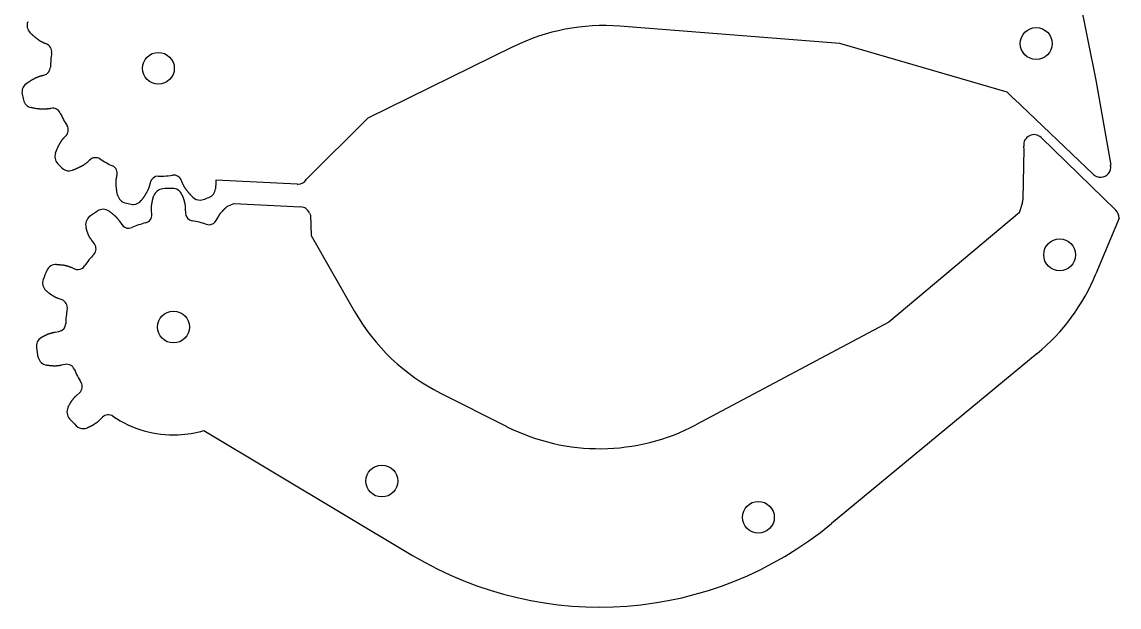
# Model space of a CAD drawing. Header units: millimetres. Extents: x 46 to 161, y 91 to 514.
# Drawn here: x 54.4 to 161.2, y 193.2 to 250.2 of the extents above; entities that cross this region are included whole.
import ezdxf

# ---------------------------------------------------------------- set-up
doc = ezdxf.new("R2010")
doc.units = ezdxf.units.MM

msp = doc.modelspace()

# ---------------------------------------------------------------- linework, layer by layer
at = {"color": 7, "linetype": 'Continuous', "lineweight": 25}
for p, q in [((157.23, 252.8), (158.89, 244.5)), ((55.18, 249.1), (55.15, 249.13)), ((55.21, 249.07), (55.18, 249.1)), ((55.24, 249.04), (55.21, 249.07)), ((55.26, 249.01), (55.24, 249.04)), ((55.29, 248.98), (55.26, 249.01)), ((55.32, 248.96), (55.29, 248.98)), ((55.35, 248.93), (55.32, 248.96)), ((55.38, 248.9), (55.35, 248.93)), ((55.41, 248.87), (55.38, 248.9)), ((55.44, 248.84), (55.41, 248.87)), ((55.47, 248.82), (55.44, 248.84)), ((55.5, 248.79), (55.47, 248.82)), ((55.53, 248.76), (55.5, 248.79)), ((55.56, 248.73), (55.53, 248.76)), ((55.59, 248.71), (55.56, 248.73)), ((55.63, 248.68), (55.59, 248.71)), ((55.66, 248.66), (55.63, 248.68)), ((55.69, 248.63), (55.66, 248.66)), ((55.72, 248.6), (55.69, 248.63)), ((55.75, 248.58), (55.72, 248.6)), ((55.78, 248.55), (55.75, 248.58)), ((55.82, 248.53), (55.78, 248.55)), ((55.85, 248.5), (55.82, 248.53)), ((55.88, 248.48), (55.85, 248.5)), ((55.91, 248.45), (55.88, 248.48)), ((55.95, 248.43), (55.91, 248.45)), ((55.98, 248.41), (55.95, 248.43)), ((56.01, 248.38), (55.98, 248.41)), ((56.05, 248.36), (56.01, 248.38)), ((56.08, 248.34), (56.05, 248.36)), ((56.12, 248.32), (56.08, 248.34)), ((56.15, 248.29), (56.12, 248.32)), ((56.19, 248.27), (56.15, 248.29)), ((56.22, 248.25), (56.19, 248.27)), ((56.26, 248.23), (56.22, 248.25)), ((56.29, 248.21), (56.26, 248.23)), ((56.33, 248.19), (56.29, 248.21)), ((56.37, 248.17), (56.33, 248.19)), ((56.4, 248.16), (56.37, 248.17)), ((56.44, 248.14), (56.4, 248.16)), ((56.48, 248.12), (56.44, 248.14)), ((56.51, 248.1), (56.48, 248.12)), ((56.55, 248.09), (56.51, 248.1)), ((56.59, 248.07), (56.55, 248.09)), ((56.63, 248.06), (56.59, 248.07)), ((56.66, 248.04), (56.63, 248.06)), ((56.7, 248.03), (56.66, 248.04)), ((56.74, 248.01), (56.7, 248.03)), ((55.37, 244.53), (55.41, 244.55)), ((55.41, 244.55), (55.44, 244.57)), ((55.44, 244.57), (55.48, 244.59)), ((55.48, 244.59), (55.51, 244.61)), ((55.51, 244.61), (55.55, 244.63)), ((55.55, 244.63), (55.59, 244.65)), ((55.59, 244.65), (55.62, 244.67)), ((55.62, 244.67), (55.66, 244.69)), ((55.66, 244.69), (55.69, 244.71)), ((55.69, 244.71), (55.73, 244.73)), ((55.73, 244.73), (55.77, 244.74)), ((55.77, 244.74), (55.81, 244.76)), ((55.81, 244.76), (55.84, 244.78)), ((55.84, 244.78), (55.88, 244.79)), ((55.88, 244.79), (55.92, 244.81)), ((55.92, 244.81), (55.96, 244.82)), ((55.96, 244.82), (55.99, 244.84)), ((55.99, 244.84), (56.03, 244.85)), ((56.03, 244.85), (56.07, 244.86)), ((56.07, 244.86), (56.11, 244.88)), ((56.11, 244.88), (56.15, 244.89)), ((56.15, 244.89), (56.19, 244.9)), ((56.19, 244.9), (56.23, 244.91)), ((56.23, 244.91), (56.27, 244.92)), ((56.27, 244.92), (56.31, 244.93)), ((56.31, 244.93), (56.35, 244.94)), ((56.35, 244.94), (56.39, 244.95)), ((56.39, 244.95), (56.43, 244.96)), ((56.43, 244.96), (56.47, 244.97)), ((56.47, 244.97), (56.51, 244.98)), ((54.76, 244.12), (54.79, 244.14)), ((54.79, 244.14), (54.83, 244.17)), ((54.83, 244.17), (54.86, 244.19)), ((54.86, 244.19), (54.89, 244.22)), ((54.89, 244.22), (54.93, 244.24)), ((54.93, 244.24), (54.96, 244.27)), ((54.96, 244.27), (54.99, 244.29)), ((54.99, 244.29), (55.03, 244.31)), ((55.03, 244.31), (55.06, 244.33)), ((55.06, 244.33), (55.09, 244.36)), ((55.09, 244.36), (55.13, 244.38)), ((55.13, 244.38), (55.16, 244.4)), ((55.16, 244.4), (55.2, 244.42)), ((55.2, 244.42), (55.23, 244.45)), ((55.23, 244.45), (55.27, 244.47)), ((55.27, 244.47), (55.3, 244.49)), ((55.3, 244.49), (55.34, 244.51)), ((55.34, 244.51), (55.37, 244.53)), ((158.89, 244.5), (160.34, 236.2)), ((158.66, 235.3), (150.92, 242.69)), ((55.29, 241.81), (55.25, 241.82)), ((55.33, 241.8), (55.29, 241.81)), ((55.37, 241.79), (55.33, 241.8)), ((55.41, 241.78), (55.37, 241.79)), ((55.45, 241.77), (55.41, 241.78)), ((55.49, 241.76), (55.45, 241.77)), ((55.53, 241.76), (55.49, 241.76)), ((55.57, 241.75), (55.53, 241.76)), ((55.61, 241.74), (55.57, 241.75)), ((55.65, 241.73), (55.61, 241.74)), ((55.69, 241.73), (55.65, 241.73)), ((55.73, 241.72), (55.69, 241.73)), ((55.77, 241.71), (55.73, 241.72)), ((55.81, 241.71), (55.77, 241.71)), ((55.85, 241.7), (55.81, 241.71)), ((55.89, 241.7), (55.85, 241.7)), ((55.93, 241.69), (55.89, 241.7)), ((55.97, 241.69), (55.93, 241.69)), ((56.01, 241.68), (55.97, 241.69)), ((56.05, 241.68), (56.01, 241.68)), ((56.09, 241.67), (56.05, 241.68)), ((56.14, 241.67), (56.09, 241.67)), ((56.18, 241.67), (56.14, 241.67)), ((56.22, 241.66), (56.18, 241.67)), ((56.26, 241.66), (56.22, 241.66)), ((56.3, 241.66), (56.26, 241.66)), ((56.34, 241.66), (56.3, 241.66)), ((56.38, 241.66), (56.34, 241.66)), ((56.42, 241.65), (56.38, 241.66)), ((56.46, 241.65), (56.42, 241.65)), ((56.5, 241.65), (56.46, 241.65)), ((56.54, 241.66), (56.5, 241.65)), ((56.58, 241.66), (56.54, 241.66)), ((56.63, 241.66), (56.58, 241.66)), ((56.67, 241.66), (56.63, 241.66)), ((56.71, 241.66), (56.67, 241.66)), ((56.75, 241.67), (56.71, 241.66)), ((56.79, 241.67), (56.75, 241.67)), ((56.83, 241.68), (56.79, 241.67)), ((56.87, 241.68), (56.83, 241.68)), ((56.91, 241.69), (56.87, 241.68)), ((56.95, 241.69), (56.91, 241.69)), ((56.99, 241.7), (56.95, 241.69)), ((57.03, 241.71), (56.99, 241.7)), ((57.07, 241.71), (57.03, 241.71)), ((57.11, 241.72), (57.07, 241.71)), ((57.15, 241.73), (57.11, 241.72)), ((57.19, 241.74), (57.15, 241.73)), ((57.94, 238.11), (57.96, 238.14)), ((57.96, 238.14), (57.98, 238.18)), ((57.98, 238.18), (58, 238.21)), ((58, 238.21), (58.02, 238.25)), ((58.02, 238.25), (58.04, 238.29)), ((58.04, 238.29), (58.06, 238.32)), ((58.06, 238.32), (58.08, 238.36)), ((58.08, 238.36), (58.1, 238.39)), ((58.1, 238.39), (58.12, 238.43)), ((58.12, 238.43), (58.14, 238.46)), ((58.14, 238.46), (58.16, 238.49)), ((58.16, 238.49), (58.19, 238.53)), ((58.19, 238.53), (58.21, 238.56)), ((58.21, 238.56), (58.23, 238.6)), ((58.23, 238.6), (58.26, 238.63)), ((58.26, 238.63), (58.28, 238.66)), ((58.28, 238.66), (58.31, 238.69)), ((58.31, 238.69), (58.33, 238.73)), ((58.33, 238.73), (58.36, 238.76)), ((58.36, 238.76), (58.38, 238.79)), ((58.38, 238.79), (58.41, 238.82)), ((58.41, 238.82), (58.44, 238.85)), ((58.44, 238.85), (58.46, 238.88)), ((58.46, 238.88), (58.49, 238.91)), ((58.49, 238.91), (58.52, 238.94)), ((58.52, 238.94), (58.55, 238.97)), ((58.55, 238.97), (58.58, 239)), ((58.58, 239), (58.61, 239.03)), ((58.61, 239.03), (58.63, 239.06)), ((153.57, 238.89), (160.85, 231.83)), ((57.63, 237.39), (57.65, 237.43)), ((57.65, 237.43), (57.66, 237.47)), ((57.66, 237.47), (57.67, 237.51)), ((57.67, 237.51), (57.69, 237.55)), ((57.69, 237.55), (57.7, 237.58)), ((57.7, 237.58), (57.72, 237.62)), ((57.72, 237.62), (57.73, 237.66)), ((57.73, 237.66), (57.75, 237.7)), ((57.75, 237.7), (57.77, 237.73)), ((57.77, 237.73), (57.78, 237.77)), ((57.78, 237.77), (57.8, 237.81)), ((57.8, 237.81), (57.82, 237.85)), ((57.82, 237.85), (57.83, 237.88)), ((57.83, 237.88), (57.85, 237.92)), ((57.85, 237.92), (57.87, 237.96)), ((57.87, 237.96), (57.88, 238)), ((57.88, 238), (57.9, 238.03)), ((57.9, 238.03), (57.92, 238.07)), ((57.92, 238.07), (57.94, 238.11)), ((151.81, 232.9), (151.91, 237.79)), ((59.97, 236), (59.93, 235.98)), ((60, 236.02), (59.97, 236)), ((60.04, 236.04), (60, 236.02)), ((60.07, 236.06), (60.04, 236.04)), ((60.11, 236.07), (60.07, 236.06)), ((60.15, 236.09), (60.11, 236.07)), ((60.18, 236.11), (60.15, 236.09)), ((60.22, 236.13), (60.18, 236.11)), ((60.25, 236.15), (60.22, 236.13)), ((60.29, 236.17), (60.25, 236.15)), ((60.32, 236.19), (60.29, 236.17)), ((60.36, 236.22), (60.32, 236.19)), ((60.39, 236.24), (60.36, 236.22)), ((60.43, 236.26), (60.39, 236.24)), ((60.46, 236.28), (60.43, 236.26)), ((60.5, 236.31), (60.46, 236.28)), ((60.53, 236.33), (60.5, 236.31)), ((60.56, 236.35), (60.53, 236.33)), ((60.6, 236.38), (60.56, 236.35)), ((60.63, 236.4), (60.6, 236.38)), ((60.66, 236.43), (60.63, 236.4)), ((60.69, 236.45), (60.66, 236.43)), ((60.72, 236.48), (60.69, 236.45)), ((60.75, 236.51), (60.72, 236.48)), ((60.79, 236.53), (60.75, 236.51)), ((60.82, 236.56), (60.79, 236.53)), ((60.85, 236.59), (60.82, 236.56)), ((60.88, 236.62), (60.85, 236.59)), ((60.9, 236.65), (60.88, 236.62)), ((60.93, 236.67), (60.9, 236.65)), ((60.96, 236.7), (60.93, 236.67)), ((59.32, 235.73), (59.29, 235.72)), ((59.36, 235.75), (59.32, 235.73)), ((59.4, 235.76), (59.36, 235.75)), ((59.44, 235.77), (59.4, 235.76)), ((59.48, 235.79), (59.44, 235.77)), ((59.52, 235.8), (59.48, 235.79)), ((59.55, 235.82), (59.52, 235.8)), ((59.59, 235.83), (59.55, 235.82)), ((59.63, 235.85), (59.59, 235.83)), ((59.67, 235.87), (59.63, 235.85)), ((59.7, 235.88), (59.67, 235.87)), ((59.74, 235.9), (59.7, 235.88)), ((59.78, 235.91), (59.74, 235.9)), ((59.82, 235.93), (59.78, 235.91)), ((59.85, 235.95), (59.82, 235.93)), ((59.89, 235.97), (59.85, 235.95)), ((59.93, 235.98), (59.89, 235.97)), ((63.56, 234.91), (63.57, 234.95)), ((63.57, 234.95), (63.58, 234.99)), ((63.58, 235.03), (63.59, 235.07)), ((63.58, 234.99), (63.58, 235.03)), ((63.59, 235.07), (63.6, 235.11)), ((63.6, 235.11), (63.61, 235.15)), ((63.61, 235.15), (63.62, 235.19)), ((63.62, 235.19), (63.63, 235.23)), ((63.53, 234.54), (63.54, 234.58)), ((63.53, 234.5), (63.53, 234.54)), ((63.53, 234.46), (63.53, 234.5)), ((63.53, 234.42), (63.53, 234.46)), ((63.53, 234.38), (63.53, 234.42)), ((63.54, 234.34), (63.53, 234.38)), ((63.54, 234.7), (63.55, 234.74)), ((63.54, 234.66), (63.54, 234.7)), ((63.54, 234.62), (63.54, 234.66)), ((63.54, 234.58), (63.54, 234.62)), ((63.54, 234.3), (63.54, 234.34)), ((63.54, 234.25), (63.54, 234.3)), ((63.54, 234.21), (63.54, 234.25)), ((63.55, 234.17), (63.54, 234.21)), ((63.55, 234.83), (63.56, 234.87)), ((63.55, 234.79), (63.55, 234.83)), ((63.55, 234.74), (63.55, 234.79)), ((63.55, 234.13), (63.55, 234.17)), ((63.55, 234.09), (63.55, 234.13)), ((63.56, 234.05), (63.55, 234.09)), ((63.56, 234.87), (63.56, 234.91)), ((63.56, 234.01), (63.56, 234.05)), ((63.56, 233.97), (63.56, 234.01)), ((63.57, 233.93), (63.56, 233.97)), ((63.57, 233.89), (63.57, 233.93)), ((63.58, 233.85), (63.57, 233.89)), ((66.66, 233.88), (66.65, 233.84)), ((66.68, 233.92), (66.66, 233.88)), ((66.7, 233.96), (66.68, 233.92)), ((66.71, 234), (66.7, 233.96)), ((66.72, 234.03), (66.71, 234)), ((66.74, 234.07), (66.72, 234.03)), ((66.75, 234.11), (66.74, 234.07)), ((66.76, 234.15), (66.75, 234.11)), ((66.78, 234.19), (66.76, 234.15)), ((66.79, 234.23), (66.78, 234.19)), ((66.8, 234.27), (66.79, 234.23)), ((66.81, 234.31), (66.8, 234.27)), ((66.82, 234.35), (66.81, 234.31)), ((66.83, 234.39), (66.82, 234.35)), ((66.84, 234.43), (66.83, 234.39)), ((66.85, 234.47), (66.84, 234.43)), ((66.86, 234.51), (66.85, 234.47)), ((69.91, 234.67), (69.9, 234.71)), ((69.92, 234.63), (69.91, 234.67)), ((69.94, 234.59), (69.92, 234.63)), ((69.95, 234.55), (69.94, 234.59)), ((69.97, 234.51), (69.95, 234.55)), ((69.98, 234.48), (69.97, 234.51)), ((70, 234.44), (69.98, 234.48)), ((70.02, 234.4), (70, 234.44)), ((70.03, 234.36), (70.02, 234.4)), ((70.05, 234.33), (70.03, 234.36)), ((70.07, 234.29), (70.05, 234.33)), ((70.09, 234.25), (70.07, 234.29)), ((70.11, 234.22), (70.09, 234.25)), ((70.13, 234.18), (70.11, 234.22)), ((70.15, 234.15), (70.13, 234.18)), ((70.17, 234.11), (70.15, 234.15)), ((70.19, 234.08), (70.17, 234.11)), ((70.21, 234.04), (70.19, 234.08)), ((70.23, 234.01), (70.21, 234.04)), ((70.26, 233.97), (70.23, 234.01)), ((70.28, 233.94), (70.26, 233.97)), ((70.3, 233.91), (70.28, 233.94)), ((70.33, 233.87), (70.3, 233.91)), ((70.35, 233.84), (70.33, 233.87)), ((73.21, 233.95), (73.2, 233.91)), ((73.22, 234.07), (73.21, 234.03)), ((73.21, 234.03), (73.21, 233.99)), ((73.21, 233.99), (73.21, 233.95)), ((73.23, 234.24), (73.22, 234.2)), ((73.22, 234.2), (73.22, 234.15)), ((73.22, 234.15), (73.22, 234.11)), ((73.22, 234.11), (73.22, 234.07)), ((81.15, 234.35), (73.23, 234.75)), ((73.23, 234.75), (73.23, 234.73)), ((73.23, 234.73), (73.23, 234.69)), ((73.23, 234.69), (73.23, 234.65)), ((73.23, 234.65), (73.23, 234.6)), ((73.23, 234.6), (73.23, 234.56)), ((73.23, 234.56), (73.23, 234.52)), ((73.23, 234.52), (73.23, 234.48)), ((73.23, 234.48), (73.23, 234.44)), ((73.23, 234.44), (73.23, 234.4)), ((73.23, 234.4), (73.23, 234.36)), ((73.23, 234.36), (73.23, 234.32)), ((73.23, 234.32), (73.23, 234.28)), ((73.23, 234.28), (73.23, 234.24)), ((63.59, 233.81), (63.58, 233.85)), ((63.59, 233.77), (63.59, 233.81)), ((63.6, 233.73), (63.59, 233.77)), ((63.6, 233.69), (63.6, 233.73)), ((63.61, 233.65), (63.6, 233.69)), ((63.62, 233.61), (63.61, 233.65)), ((63.62, 233.57), (63.62, 233.61)), ((63.63, 233.53), (63.62, 233.57)), ((63.64, 233.49), (63.63, 233.53)), ((63.65, 233.44), (63.64, 233.49)), ((63.66, 233.4), (63.65, 233.44)), ((63.66, 233.36), (63.66, 233.4)), ((63.67, 233.32), (63.66, 233.36)), ((63.68, 233.29), (63.67, 233.32)), ((66, 232.8), (65.98, 232.77)), ((66.03, 232.84), (66, 232.8)), ((66.05, 232.87), (66.03, 232.84)), ((66.08, 232.9), (66.05, 232.87)), ((66.1, 232.93), (66.08, 232.9)), ((66.13, 232.97), (66.1, 232.93)), ((66.15, 233), (66.13, 232.97)), ((66.17, 233.03), (66.15, 233)), ((66.2, 233.07), (66.17, 233.03)), ((66.22, 233.1), (66.2, 233.07)), ((66.24, 233.13), (66.22, 233.1)), ((66.27, 233.17), (66.24, 233.13)), ((66.29, 233.2), (66.27, 233.17)), ((66.31, 233.24), (66.29, 233.2)), ((66.33, 233.27), (66.31, 233.24)), ((66.35, 233.31), (66.33, 233.27)), ((66.38, 233.34), (66.35, 233.31)), ((66.4, 233.38), (66.38, 233.34)), ((66.42, 233.41), (66.4, 233.38)), ((66.44, 233.45), (66.42, 233.41)), ((66.46, 233.48), (66.44, 233.45)), ((66.48, 233.52), (66.46, 233.48)), ((66.5, 233.55), (66.48, 233.52)), ((66.52, 233.59), (66.5, 233.55)), ((66.54, 233.62), (66.52, 233.59)), ((66.56, 233.66), (66.54, 233.62)), ((66.58, 233.7), (66.56, 233.66)), ((66.6, 233.73), (66.58, 233.7)), ((66.61, 233.77), (66.6, 233.73)), ((66.63, 233.81), (66.61, 233.77)), ((66.65, 233.84), (66.63, 233.81)), ((67.07, 232.76), (67.08, 232.8)), ((67.08, 232.8), (67.09, 232.83)), ((67.09, 232.83), (67.1, 232.87)), ((67.1, 232.87), (67.11, 232.9)), ((67.11, 232.94), (67.12, 232.97)), ((67.11, 232.9), (67.11, 232.94)), ((67.12, 232.97), (67.13, 233.01)), ((67.13, 233.01), (67.14, 233.04)), ((67.14, 233.04), (67.15, 233.08)), ((67.15, 233.08), (67.16, 233.11)), ((67.16, 233.11), (67.17, 233.14)), ((67.17, 233.14), (67.18, 233.18)), ((67.18, 233.18), (67.19, 233.21)), ((69.94, 233.33), (69.96, 233.3)), ((69.96, 233.3), (69.97, 233.27)), ((69.97, 233.27), (69.98, 233.23)), ((69.98, 233.23), (70, 233.2)), ((70, 233.2), (70.01, 233.17)), ((70.01, 233.17), (70.02, 233.13)), ((70.02, 233.13), (70.03, 233.1)), ((70.03, 233.1), (70.05, 233.06)), ((70.05, 233.06), (70.06, 233.03)), ((70.06, 233.03), (70.07, 233)), ((70.07, 233), (70.08, 232.96)), ((70.08, 232.96), (70.09, 232.93)), ((70.09, 232.93), (70.1, 232.89)), ((70.1, 232.89), (70.11, 232.86)), ((70.11, 232.86), (70.13, 232.82)), ((70.13, 232.82), (70.14, 232.79)), ((70.37, 233.81), (70.35, 233.84)), ((70.4, 233.77), (70.37, 233.81)), ((70.42, 233.74), (70.4, 233.77)), ((70.45, 233.71), (70.42, 233.74)), ((70.47, 233.68), (70.45, 233.71)), ((70.5, 233.64), (70.47, 233.68)), ((70.52, 233.61), (70.5, 233.64)), ((70.55, 233.58), (70.52, 233.61)), ((70.58, 233.55), (70.55, 233.58)), ((70.6, 233.52), (70.58, 233.55)), ((70.63, 233.49), (70.6, 233.52)), ((70.66, 233.46), (70.63, 233.49)), ((70.68, 233.43), (70.66, 233.46)), ((70.71, 233.4), (70.68, 233.43)), ((70.74, 233.37), (70.71, 233.4)), ((70.77, 233.34), (70.74, 233.37)), ((70.79, 233.31), (70.77, 233.34)), ((70.82, 233.28), (70.79, 233.31)), ((70.85, 233.25), (70.82, 233.28)), ((70.88, 233.22), (70.85, 233.25)), ((70.91, 233.19), (70.88, 233.22)), ((70.93, 233.16), (70.91, 233.19)), ((70.96, 233.13), (70.93, 233.16)), ((70.99, 233.1), (70.96, 233.13)), ((62.85, 231.73), (62.88, 231.71)), ((66.98, 232.19), (66.99, 232.23)), ((66.98, 232.16), (66.98, 232.19)), ((66.98, 232.12), (66.98, 232.16)), ((66.98, 232.09), (66.98, 232.12)), ((66.98, 232.05), (66.98, 232.09)), ((66.98, 232.01), (66.98, 232.05)), ((66.98, 231.98), (66.98, 232.01)), ((66.98, 231.94), (66.98, 231.98)), ((66.98, 231.91), (66.98, 231.94)), ((66.98, 231.87), (66.98, 231.91)), ((66.98, 231.83), (66.98, 231.87)), ((66.99, 231.8), (66.98, 231.83)), ((66.99, 232.3), (67, 232.34)), ((66.99, 232.27), (66.99, 232.3)), ((66.99, 232.23), (66.99, 232.27)), ((67.01, 231.42), (66.99, 231.8)), ((67, 232.37), (67.01, 232.41)), ((67, 232.34), (67, 232.37)), ((67.01, 232.44), (67.02, 232.48)), ((67.01, 232.41), (67.01, 232.44)), ((67.02, 232.52), (67.03, 232.55)), ((67.02, 232.48), (67.02, 232.52)), ((67.03, 232.59), (67.04, 232.62)), ((67.03, 232.55), (67.03, 232.59)), ((67.04, 232.62), (67.05, 232.66)), ((67.05, 232.66), (67.06, 232.69)), ((67.06, 232.73), (67.07, 232.76)), ((67.06, 232.69), (67.06, 232.73)), ((70.14, 232.79), (70.15, 232.76)), ((70.15, 232.76), (70.16, 232.72)), ((70.16, 232.72), (70.17, 232.69)), ((70.17, 232.69), (70.17, 232.65)), ((70.17, 232.65), (70.18, 232.62)), ((70.18, 232.62), (70.19, 232.58)), ((70.19, 232.58), (70.2, 232.55)), ((70.2, 232.55), (70.21, 232.51)), ((70.21, 232.51), (70.22, 232.48)), ((70.22, 232.48), (70.22, 232.44)), ((70.22, 232.44), (70.23, 232.41)), ((70.23, 232.41), (70.23, 232.37)), ((70.23, 232.37), (70.24, 232.33)), ((70.24, 232.33), (70.24, 232.3)), ((70.24, 232.3), (70.25, 232.26)), ((70.25, 232.26), (70.25, 232.23)), ((70.25, 232.23), (70.26, 232.19)), ((70.26, 232.19), (70.26, 232.16)), ((70.26, 232.16), (70.26, 232.12)), ((70.26, 232.12), (70.27, 232.08)), ((70.27, 232.08), (70.27, 232.05)), ((70.27, 232.05), (70.27, 232.01)), ((70.27, 232.01), (70.27, 231.98)), ((70.27, 231.98), (70.27, 231.94)), ((70.27, 231.94), (70.28, 231.56)), ((73.85, 231.71), (73.88, 231.74)), ((73.88, 231.74), (73.9, 231.76)), ((73.9, 231.76), (73.93, 231.79)), ((73.93, 231.79), (73.95, 231.81)), ((73.95, 231.81), (73.98, 231.84)), ((73.98, 231.84), (74, 231.87)), ((74, 231.87), (74.03, 231.89)), ((74.03, 231.89), (74.05, 231.92)), ((74.05, 231.92), (74.08, 231.94)), ((74.08, 231.94), (74.11, 231.97)), ((74.11, 231.97), (74.13, 231.99)), ((74.13, 231.99), (74.16, 232.02)), ((74.16, 232.02), (74.18, 232.04)), ((74.18, 232.04), (74.21, 232.06)), ((74.21, 232.06), (74.24, 232.09)), ((74.24, 232.09), (74.27, 232.11)), ((74.27, 232.11), (74.29, 232.14)), ((74.29, 232.14), (74.32, 232.16)), ((74.32, 232.16), (74.35, 232.18)), ((74.35, 232.18), (74.37, 232.21)), ((74.37, 232.21), (74.4, 232.23)), ((74.4, 232.23), (75, 232.46)), ((75, 232.46), (81.48, 232.15)), ((62.88, 231.71), (62.91, 231.69)), ((62.91, 231.69), (62.93, 231.67)), ((62.93, 231.67), (62.96, 231.65)), ((62.96, 231.65), (62.99, 231.62)), ((62.99, 231.62), (63.02, 231.6)), ((63.02, 231.6), (63.05, 231.58)), ((63.05, 231.58), (63.08, 231.56)), ((63.08, 231.56), (63.11, 231.54)), ((63.11, 231.54), (63.14, 231.52)), ((63.14, 231.52), (63.16, 231.49)), ((63.16, 231.49), (63.19, 231.47)), ((63.19, 231.47), (63.22, 231.45)), ((63.22, 231.45), (63.25, 231.42)), ((63.25, 231.42), (63.28, 231.4)), ((63.28, 231.4), (63.3, 231.38)), ((63.3, 231.38), (63.33, 231.35)), ((63.33, 231.35), (63.36, 231.33)), ((63.36, 231.33), (63.38, 231.31)), ((63.38, 231.31), (63.41, 231.28)), ((63.41, 231.28), (63.44, 231.26)), ((63.44, 231.26), (63.46, 231.23)), ((63.46, 231.23), (63.49, 231.21)), ((63.49, 231.21), (63.51, 231.18)), ((63.51, 231.18), (63.54, 231.16)), ((63.54, 231.16), (63.56, 231.13)), ((63.56, 231.13), (63.59, 231.11)), ((63.59, 231.11), (63.61, 231.08)), ((63.61, 231.08), (63.64, 231.05)), ((63.64, 231.05), (63.66, 231.02)), ((63.66, 231.02), (63.68, 231)), ((63.68, 231), (63.71, 230.97)), ((63.71, 230.97), (63.73, 230.94)), ((63.73, 230.94), (63.75, 230.91)), ((63.75, 230.91), (63.77, 230.88)), ((63.77, 230.88), (63.79, 230.85)), ((63.79, 230.85), (63.82, 230.83)), ((63.82, 230.83), (63.84, 230.8)), ((63.84, 230.8), (63.86, 230.77)), ((63.88, 230.74), (64.09, 230.42)), ((73.28, 230.82), (73.46, 231.15)), ((73.46, 231.15), (73.48, 231.18)), ((73.48, 231.18), (73.5, 231.21)), ((73.5, 231.21), (73.52, 231.25)), ((73.52, 231.25), (73.53, 231.28)), ((73.53, 231.28), (73.55, 231.31)), ((73.55, 231.31), (73.57, 231.34)), ((73.57, 231.34), (73.59, 231.37)), ((73.59, 231.37), (73.61, 231.4)), ((73.61, 231.4), (73.63, 231.43)), ((73.63, 231.43), (73.65, 231.46)), ((73.65, 231.46), (73.67, 231.49)), ((73.67, 231.49), (73.69, 231.52)), ((73.69, 231.52), (73.72, 231.54)), ((73.72, 231.54), (73.74, 231.57)), ((73.74, 231.57), (73.76, 231.6)), ((73.76, 231.6), (73.78, 231.63)), ((73.78, 231.63), (73.81, 231.66)), ((73.81, 231.66), (73.83, 231.68)), ((73.83, 231.68), (73.85, 231.71)), ((82.35, 231.55), (82.45, 231.34)), ((60.61, 230.11), (60.6, 230.14)), ((60.62, 230.08), (60.61, 230.11)), ((60.63, 230.04), (60.62, 230.08)), ((60.64, 230.01), (60.63, 230.04)), ((60.65, 229.97), (60.64, 230.01)), ((60.66, 229.94), (60.65, 229.97)), ((60.67, 229.9), (60.66, 229.94)), ((60.68, 229.87), (60.67, 229.9)), ((60.69, 229.83), (60.68, 229.87)), ((60.71, 229.8), (60.69, 229.83)), ((60.72, 229.77), (60.71, 229.8)), ((60.73, 229.73), (60.72, 229.77)), ((60.74, 229.7), (60.73, 229.73)), ((60.75, 229.66), (60.74, 229.7)), ((60.77, 229.63), (60.75, 229.66)), ((60.78, 229.6), (60.77, 229.63)), ((60.79, 229.56), (60.78, 229.6)), ((60.8, 229.53), (60.79, 229.56)), ((60.82, 229.5), (60.8, 229.53)), ((60.83, 229.46), (60.82, 229.5)), ((60.85, 229.43), (60.83, 229.46)), ((60.86, 229.4), (60.85, 229.43)), ((60.88, 229.36), (60.86, 229.4)), ((60.89, 229.33), (60.88, 229.36)), ((60.91, 229.3), (60.89, 229.33)), ((60.92, 229.27), (60.91, 229.3)), ((60.94, 229.24), (60.92, 229.27)), ((60.96, 229.2), (60.94, 229.24)), ((60.97, 229.17), (60.96, 229.2)), ((60.99, 229.14), (60.97, 229.17)), ((61.01, 229.11), (60.99, 229.14)), ((61.03, 229.08), (61.01, 229.11)), ((61.05, 229.05), (61.03, 229.08)), ((61.07, 229.02), (61.05, 229.05)), ((61.09, 228.99), (61.07, 229.02)), ((61.11, 228.96), (61.09, 228.99)), ((61.13, 228.93), (61.11, 228.96)), ((61.15, 228.9), (61.13, 228.93)), ((61.17, 228.87), (61.15, 228.9)), ((61.19, 228.84), (61.17, 228.87)), ((61.42, 228.54), (61.19, 228.84)), ((57.74, 226.55), (57.78, 226.54)), ((57.78, 226.54), (57.82, 226.54)), ((57.82, 226.54), (57.85, 226.54)), ((57.85, 226.54), (57.89, 226.54)), ((57.89, 226.54), (57.92, 226.54)), ((57.92, 226.54), (57.96, 226.53)), ((57.96, 226.53), (58, 226.53)), ((58, 226.53), (58.03, 226.53)), ((58.03, 226.53), (58.07, 226.52)), ((58.07, 226.52), (58.1, 226.52)), ((58.1, 226.52), (58.14, 226.52)), ((58.14, 226.52), (58.18, 226.51)), ((58.18, 226.51), (58.21, 226.51)), ((58.21, 226.51), (58.25, 226.51)), ((58.25, 226.51), (58.28, 226.5)), ((58.28, 226.5), (58.32, 226.5)), ((58.32, 226.5), (58.35, 226.49)), ((58.35, 226.49), (58.39, 226.49)), ((58.39, 226.49), (58.43, 226.48)), ((58.43, 226.48), (58.46, 226.47)), ((58.46, 226.47), (58.5, 226.47)), ((58.5, 226.47), (58.53, 226.46)), ((58.53, 226.46), (58.57, 226.45)), ((58.57, 226.45), (58.6, 226.45)), ((58.6, 226.45), (58.64, 226.44)), ((58.64, 226.44), (58.67, 226.43)), ((58.67, 226.43), (58.71, 226.42)), ((58.71, 226.42), (58.74, 226.41)), ((58.74, 226.41), (58.78, 226.4)), ((58.78, 226.4), (58.81, 226.39)), ((58.81, 226.39), (58.84, 226.38)), ((58.84, 226.38), (58.88, 226.37)), ((58.88, 226.37), (58.91, 226.36)), ((58.91, 226.36), (58.95, 226.35)), ((58.95, 226.35), (58.98, 226.33)), ((58.98, 226.33), (59.01, 226.32)), ((59.01, 226.32), (59.05, 226.31)), ((59.05, 226.31), (59.08, 226.29)), ((59.08, 226.29), (59.11, 226.28)), ((59.11, 226.28), (59.15, 226.27)), ((59.15, 226.27), (59.49, 226.12)), ((56.74, 223.97), (56.71, 224)), ((56.77, 223.95), (56.74, 223.97)), ((56.79, 223.93), (56.77, 223.95)), ((56.82, 223.9), (56.79, 223.93)), ((56.85, 223.88), (56.82, 223.9)), ((56.87, 223.86), (56.85, 223.88)), ((56.9, 223.83), (56.87, 223.86)), ((56.93, 223.81), (56.9, 223.83)), ((56.96, 223.79), (56.93, 223.81)), ((56.99, 223.76), (56.96, 223.79)), ((57.01, 223.74), (56.99, 223.76)), ((57.04, 223.72), (57.01, 223.74)), ((57.07, 223.7), (57.04, 223.72)), ((57.1, 223.68), (57.07, 223.7)), ((57.13, 223.65), (57.1, 223.68)), ((57.16, 223.63), (57.13, 223.65)), ((57.19, 223.61), (57.16, 223.63)), ((57.22, 223.59), (57.19, 223.61)), ((57.25, 223.57), (57.22, 223.59)), ((57.28, 223.55), (57.25, 223.57)), ((57.31, 223.53), (57.28, 223.55)), ((57.34, 223.51), (57.31, 223.53)), ((57.37, 223.49), (57.34, 223.51)), ((57.4, 223.47), (57.37, 223.49)), ((57.43, 223.45), (57.4, 223.47)), ((57.46, 223.43), (57.43, 223.45)), ((57.49, 223.42), (57.46, 223.43)), ((57.52, 223.4), (57.49, 223.42)), ((57.55, 223.38), (57.52, 223.4)), ((57.58, 223.37), (57.55, 223.38)), ((57.62, 223.35), (57.58, 223.37)), ((57.65, 223.33), (57.62, 223.35)), ((57.68, 223.32), (57.65, 223.33)), ((57.71, 223.3), (57.68, 223.32)), ((57.75, 223.29), (57.71, 223.3)), ((57.78, 223.27), (57.75, 223.29)), ((57.81, 223.26), (57.78, 223.27)), ((57.85, 223.25), (57.81, 223.26)), ((57.88, 223.23), (57.85, 223.25)), ((57.91, 223.22), (57.88, 223.23)), ((58.27, 223.09), (57.91, 223.22)), ((57.59, 219.95), (57.96, 220.01)), ((56.26, 219.43), (56.29, 219.44)), ((56.29, 219.44), (56.32, 219.46)), ((56.32, 219.46), (56.35, 219.48)), ((56.35, 219.48), (56.38, 219.5)), ((56.38, 219.5), (56.41, 219.52)), ((56.41, 219.52), (56.44, 219.53)), ((56.44, 219.53), (56.47, 219.55)), ((56.47, 219.55), (56.51, 219.57)), ((56.51, 219.57), (56.54, 219.58)), ((56.54, 219.58), (56.57, 219.6)), ((56.57, 219.6), (56.6, 219.62)), ((56.6, 219.62), (56.63, 219.63)), ((56.63, 219.63), (56.67, 219.65)), ((56.67, 219.65), (56.7, 219.66)), ((56.7, 219.66), (56.73, 219.68)), ((56.73, 219.68), (56.76, 219.69)), ((56.76, 219.69), (56.8, 219.71)), ((56.8, 219.71), (56.83, 219.72)), ((56.83, 219.72), (56.86, 219.74)), ((56.86, 219.74), (56.9, 219.75)), ((56.9, 219.75), (56.93, 219.77)), ((56.93, 219.77), (56.96, 219.78)), ((56.96, 219.78), (57, 219.79)), ((57, 219.79), (57.03, 219.81)), ((57.03, 219.81), (57.06, 219.82)), ((57.06, 219.82), (57.1, 219.83)), ((57.1, 219.83), (57.13, 219.84)), ((57.13, 219.84), (57.17, 219.85)), ((57.17, 219.85), (57.2, 219.86)), ((57.2, 219.86), (57.24, 219.87)), ((57.24, 219.87), (57.27, 219.88)), ((57.27, 219.88), (57.3, 219.89)), ((57.3, 219.89), (57.34, 219.9)), ((57.34, 219.9), (57.37, 219.91)), ((57.37, 219.91), (57.41, 219.92)), ((57.41, 219.92), (57.44, 219.92)), ((57.44, 219.92), (57.48, 219.93)), ((57.48, 219.93), (57.52, 219.94)), ((57.52, 219.94), (57.55, 219.94)), ((57.55, 219.94), (57.59, 219.95)), ((58.56, 216.8), (58.19, 216.72)), ((56.8, 216.72), (56.76, 216.72)), ((56.84, 216.71), (56.8, 216.72)), ((56.87, 216.71), (56.84, 216.71)), ((56.91, 216.7), (56.87, 216.71)), ((56.94, 216.7), (56.91, 216.7)), ((56.98, 216.69), (56.94, 216.7)), ((57.01, 216.69), (56.98, 216.69)), ((57.05, 216.68), (57.01, 216.69)), ((57.09, 216.68), (57.05, 216.68)), ((57.12, 216.68), (57.09, 216.68)), ((57.16, 216.67), (57.12, 216.68)), ((57.19, 216.67), (57.16, 216.67)), ((57.23, 216.67), (57.19, 216.67)), ((57.26, 216.66), (57.23, 216.67)), ((57.3, 216.66), (57.26, 216.66)), ((57.34, 216.66), (57.3, 216.66)), ((57.37, 216.66), (57.34, 216.66)), ((57.41, 216.65), (57.37, 216.66)), ((57.44, 216.65), (57.41, 216.65)), ((57.48, 216.65), (57.44, 216.65)), ((57.52, 216.65), (57.48, 216.65)), ((57.55, 216.65), (57.52, 216.65)), ((57.59, 216.65), (57.55, 216.65)), ((57.62, 216.65), (57.59, 216.65)), ((57.66, 216.65), (57.62, 216.65)), ((57.7, 216.65), (57.66, 216.65)), ((57.73, 216.66), (57.7, 216.65)), ((57.77, 216.66), (57.73, 216.66)), ((57.8, 216.66), (57.77, 216.66)), ((57.84, 216.66), (57.8, 216.66)), ((57.88, 216.67), (57.84, 216.66)), ((57.91, 216.67), (57.88, 216.67)), ((57.95, 216.68), (57.91, 216.67)), ((57.98, 216.68), (57.95, 216.68)), ((58.02, 216.69), (57.98, 216.68)), ((58.05, 216.69), (58.02, 216.69)), ((58.09, 216.7), (58.05, 216.69)), ((58.12, 216.71), (58.09, 216.7)), ((58.16, 216.71), (58.12, 216.71)), ((58.19, 216.72), (58.16, 216.71)), ((59.46, 213.56), (59.48, 213.59)), ((59.48, 213.59), (59.51, 213.62)), ((59.51, 213.62), (59.53, 213.64)), ((59.53, 213.64), (59.56, 213.67)), ((59.56, 213.67), (59.58, 213.69)), ((59.58, 213.69), (59.61, 213.72)), ((59.61, 213.72), (59.64, 213.74)), ((59.64, 213.74), (59.66, 213.77)), ((59.66, 213.77), (59.69, 213.79)), ((59.69, 213.79), (59.97, 214.04)), ((58.85, 212.63), (58.87, 212.66)), ((58.87, 212.66), (58.88, 212.7)), ((58.88, 212.7), (58.9, 212.73)), ((58.9, 212.73), (58.92, 212.76)), ((58.92, 212.76), (58.93, 212.79)), ((58.93, 212.79), (58.95, 212.82)), ((58.95, 212.82), (58.97, 212.85)), ((58.97, 212.85), (58.99, 212.89)), ((58.99, 212.89), (59, 212.92)), ((59, 212.92), (59.02, 212.95)), ((59.02, 212.95), (59.04, 212.98)), ((59.04, 212.98), (59.06, 213.01)), ((59.06, 213.01), (59.08, 213.04)), ((59.08, 213.04), (59.1, 213.07)), ((59.1, 213.07), (59.12, 213.1)), ((59.12, 213.1), (59.13, 213.13)), ((59.13, 213.13), (59.15, 213.16)), ((59.15, 213.16), (59.17, 213.19)), ((59.17, 213.19), (59.19, 213.22)), ((59.19, 213.22), (59.21, 213.25)), ((59.21, 213.25), (59.23, 213.28)), ((59.23, 213.28), (59.26, 213.31)), ((59.26, 213.31), (59.28, 213.34)), ((59.28, 213.34), (59.3, 213.37)), ((59.3, 213.37), (59.32, 213.4)), ((59.32, 213.4), (59.34, 213.43)), ((59.34, 213.43), (59.36, 213.45)), ((59.36, 213.45), (59.39, 213.48)), ((59.39, 213.48), (59.41, 213.51)), ((59.41, 213.51), (59.43, 213.54)), ((59.43, 213.54), (59.46, 213.56)), ((62.21, 211.67), (61.95, 211.4)), ((60.77, 210.65), (60.74, 210.63)), ((60.81, 210.66), (60.77, 210.65)), ((60.84, 210.68), (60.81, 210.66)), ((60.87, 210.69), (60.84, 210.68)), ((60.9, 210.71), (60.87, 210.69)), ((60.94, 210.72), (60.9, 210.71)), ((60.97, 210.74), (60.94, 210.72)), ((61, 210.75), (60.97, 210.74)), ((61.03, 210.77), (61, 210.75)), ((61.07, 210.79), (61.03, 210.77)), ((61.1, 210.8), (61.07, 210.79)), ((61.13, 210.82), (61.1, 210.8)), ((61.16, 210.84), (61.13, 210.82)), ((61.19, 210.85), (61.16, 210.84)), ((61.23, 210.87), (61.19, 210.85)), ((61.26, 210.89), (61.23, 210.87)), ((61.29, 210.9), (61.26, 210.89)), ((61.32, 210.92), (61.29, 210.9)), ((61.35, 210.94), (61.32, 210.92)), ((61.38, 210.96), (61.35, 210.94)), ((61.41, 210.98), (61.38, 210.96)), ((61.44, 211), (61.41, 210.98)), ((61.47, 211.02), (61.44, 211)), ((61.5, 211.04), (61.47, 211.02)), ((61.53, 211.06), (61.5, 211.04)), ((61.56, 211.08), (61.53, 211.06)), ((61.59, 211.1), (61.56, 211.08)), ((61.62, 211.12), (61.59, 211.1)), ((61.65, 211.14), (61.62, 211.12)), ((61.68, 211.16), (61.65, 211.14)), ((61.71, 211.19), (61.68, 211.16)), ((61.73, 211.21), (61.71, 211.19)), ((61.76, 211.23), (61.73, 211.21)), ((61.79, 211.26), (61.76, 211.23)), ((61.82, 211.28), (61.79, 211.26)), ((61.84, 211.3), (61.82, 211.28)), ((61.87, 211.33), (61.84, 211.3)), ((61.89, 211.35), (61.87, 211.33)), ((61.92, 211.38), (61.89, 211.35)), ((61.95, 211.4), (61.92, 211.38))]:
    msp.add_line(p, q, dxfattribs=at)
for p, q in [((133.99, 248.07), (112.57, 249.74)), ((88.08, 240.81), (102.18, 247.75)), ((150.25, 243.32), (133.99, 248.07)), ((82.04, 234.81), (88.08, 240.81)), ((151.45, 231.59), (151.75, 232.5)), ((63.86, 230.77), (63.88, 230.74)), ((82.45, 231.34), (82.53, 229.37)), ((151.45, 231.59), (138.74, 220.91)), ((161.15, 231.06), (158.9, 225.63)), ((82.53, 229.37), (86.75, 221.97)), ((138.74, 220.91), (119.97, 210.94)), ((153.18, 217.87), (133.18, 201.32)), ((95.12, 214.01), (101.58, 210.75)), ((72.08, 210.38), (92.38, 198.21))]:
    msp.add_line(p, q)
for centre in [(153.09, 248.05), (67.65, 245.64), (155.37, 227.48), (69.12, 220.45), (89.4, 205.45), (126.05, 201.92)]:
    msp.add_circle(centre, 1.55)
for centre, radius, start, end in [((55.87, 249.82), 1, 160.4672, 223.8226), ((56.47, 247.26), 0.798, 351.7554, 70.1371), ((67.65, 245.64), 10.5, 171.7554, 179.3963), ((56.35, 245.76), 0.798, 281.0146, 359.3963), ((55.37, 243.32), 1, 127.3292, 190.6845), ((67.65, 245.64), 13.5, 190.6845, 193.1945), ((55.48, 242.79), 1, 193.1945, 256.5499), ((119.72, 210.44), 44.87, 45.9393, 47.1182), ((57.37, 240.96), 0.798, 24.4827, 102.8644), ((67.65, 245.64), 10.5, 204.4827, 212.1236), ((58.08, 239.63), 0.798, 313.7419, 32.1236), ((152.87, 238.18), 1, 45.8816, 186.3206), ((58.57, 237.05), 1, 160.0564, 223.4118), ((131.08, 235.76), 20.93, 5.5595, 6.3207), ((67.65, 245.64), 13.5, 223.4118, 225.9218), ((61.53, 236.14), 0.798, 57.21, 135.5917), ((67.65, 245.64), 10.5, 237.21, 244.8509), ((62.85, 235.42), 0.798, 346.4692, 64.8509), ((159.35, 236.03), 1, 272.9395, 9.8668), ((58.96, 236.66), 1, 225.9218, 272.9395), ((58.96, 236.66), 1, 272.9395, 289.2771), ((67.64, 234.34), 0.798, 89.9372, 168.319), ((67.65, 245.64), 10.5, 269.9372, 272.9395), ((67.65, 245.64), 10.5, 272.9395, 277.5781), ((69.14, 234.44), 0.798, 19.1964, 97.5781), ((159.35, 236.03), 1, 226.3406, 272.9395), ((68.15, 232.91), 1, 94.4768, 162.4064), ((69.12, 220.45), 13.5, 90.4843, 94.4768), ((69.02, 232.95), 1, 22.5546, 90.4843), ((72.21, 234), 1, 291.3763, 354.7317), ((81.2, 235.35), 1, 267.1482, 272.9395), ((81.2, 235.35), 1, 272.9395, 327.1082), ((64.66, 233.51), 1, 192.7837, 256.1391), ((71.69, 233.81), 1, 225.511, 272.9395), ((71.69, 233.81), 1, 272.9395, 288.8663), ((67.65, 245.64), 13.5, 288.8663, 291.3763), ((131.08, 235.76), 20.93, 351.0241, 352.1397), ((69.12, 220.45), 13.5, 123.2115, 127.2041), ((62.28, 230.91), 1, 55.2819, 123.2115), ((67.65, 245.64), 13.5, 256.1391, 258.6491), ((65.19, 233.39), 1, 258.6491, 272.9395), ((65.19, 233.39), 1, 272.9395, 322.0044), ((81.44, 231.15), 1, 23.9374, 87.2467), ((160.15, 231.11), 1, 356.8768, 45.8816), ((61.57, 230.41), 1, 127.2041, 195.1337), ((66.22, 231.37), 0.798, 284.9076, 3.9941), ((71.08, 231.58), 0.798, 180.9669, 260.0528), ((69.12, 220.45), 10.5, 72.1803, 80.0535), ((72.58, 231.21), 0.798, 272.4805, 331.2669), ((64.75, 230.87), 0.798, 213.6942, 272.4805), ((64.75, 230.87), 0.798, 272.4805, 292.78), ((69.12, 220.45), 10.5, 104.9076, 112.7808), ((72.58, 231.21), 0.798, 252.1803, 272.4805), ((60.78, 228.06), 0.798, 317.6356, 36.7214), ((69.12, 220.45), 10.5, 137.6348, 145.508), ((57.71, 225.55), 1, 88.0091, 155.9388), ((59.81, 226.85), 0.798, 272.4805, 325.508), ((69.12, 220.45), 13.5, 155.9388, 159.9313), ((59.81, 226.85), 0.798, 246.4214, 272.4805), ((57.38, 224.74), 1, 159.9313, 227.861), ((57.99, 222.34), 0.798, 350.3628, 69.4487), ((69.12, 220.45), 10.5, 170.3621, 178.2353), ((57.83, 220.8), 0.798, 279.1487, 358.2353), ((56.77, 218.57), 1, 120.7364, 188.6661), ((69.12, 220.45), 13.5, 188.6661, 192.6586), ((56.93, 217.71), 1, 192.6586, 260.5883), ((58.73, 216.02), 0.798, 23.0901, 102.176), ((69.12, 220.45), 10.5, 203.0893, 210.9625), ((59.44, 214.64), 0.798, 311.876, 30.9625), ((59.75, 212.18), 1, 153.4637, 221.3933), ((69.12, 220.45), 13.5, 221.3933, 225.3859), ((62.78, 211.1), 0.798, 55.8174, 134.9032), ((69.12, 220.45), 10.5, 235.8166, 272.4805), ((60.34, 211.55), 1, 225.3859, 272.4805), ((60.34, 211.55), 1, 272.4805, 293.3155), ((69.12, 220.45), 10.5, 272.4805, 286.3709)]:
    msp.add_arc(centre, radius, start, end, dxfattribs=at)
for centre, radius, start, end in [((111.01, 229.8), 20, 85.5229, 116.2046), ((140.43, 233.28), 20, 309.6186, 337.5124), ((104.13, 231.86), 20, 209.6621, 243.2194), ((110.59, 228.6), 20, 243.2194, 297.9691), ((110.59, 228.6), 35.42, 239.0768, 309.6186)]:
    msp.add_arc(centre, radius, start, end)

doc.saveas('drawing.dxf')
